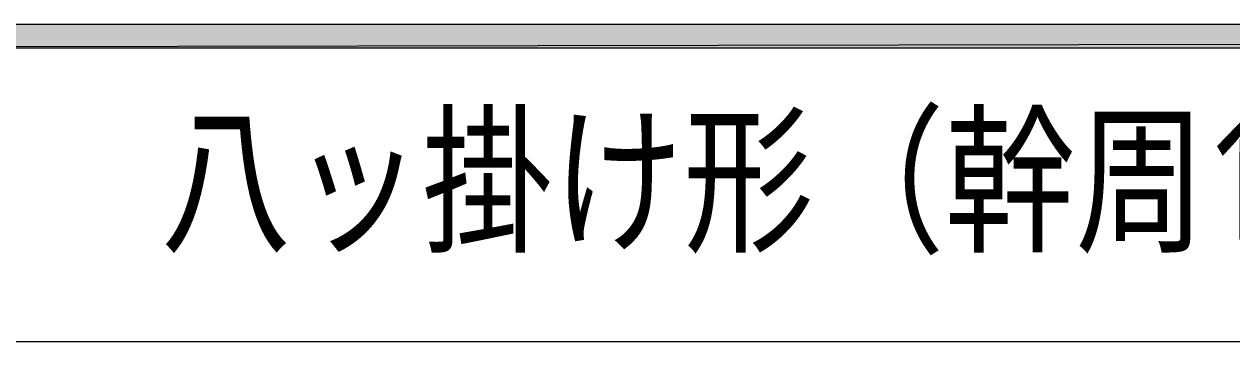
# Model space of a CAD drawing. Header units: millimetres. Extents: x 0 to 420, y 0 to 297.
# Drawn here: x 43.16 to 78.71, y 116.99 to 126.34 of the extents above; entities that cross this region are included whole.
import ezdxf
from ezdxf.enums import TextEntityAlignment as Align

# ---------------------------------------------------------------- set-up
doc = ezdxf.new("R2010")
doc.units = ezdxf.units.MM
doc.styles.add('kst32b', font='NotoSansJP-Variable.ttf')

msp = doc.modelspace()

# ---------------------------------------------------------------- hatches: boundary and pattern name
h = msp.add_hatch(color=7)
h.paths.add_polyline_path([(394.166, 125.645), (394.166, 126.344), (26.183, 125.645), (394.166, 125.645)])
h.paths.add_polyline_path([(394.166, 126.344), (26.183, 125.645), (26.183, 126.344), (394.166, 126.344)])

# ---------------------------------------------------------------- linework, layer by layer
at = {"lineweight": 0}
for points in [[(394.166, 125.645), (394.166, 126.344), (26.183, 125.645)], [(394.166, 126.344), (26.183, 125.645), (26.183, 126.344)]]:
    msp.add_lwpolyline(points, close=True, dxfattribs=at)
at = {"lineweight": 13}
msp.add_lwpolyline([(394.166, 116.988), (26.183, 116.988)], dxfattribs=at)

# ---------------------------------------------------------------- texts
at = {"style": 'kst32b'}
msp.add_text('八ッ掛け形（幹周10～119cm）', height=3.49081, dxfattribs=at).set_placement((47.18, 119.994), (101.345, 119.994), align=Align.FIT)

doc.saveas('drawing.dxf')
